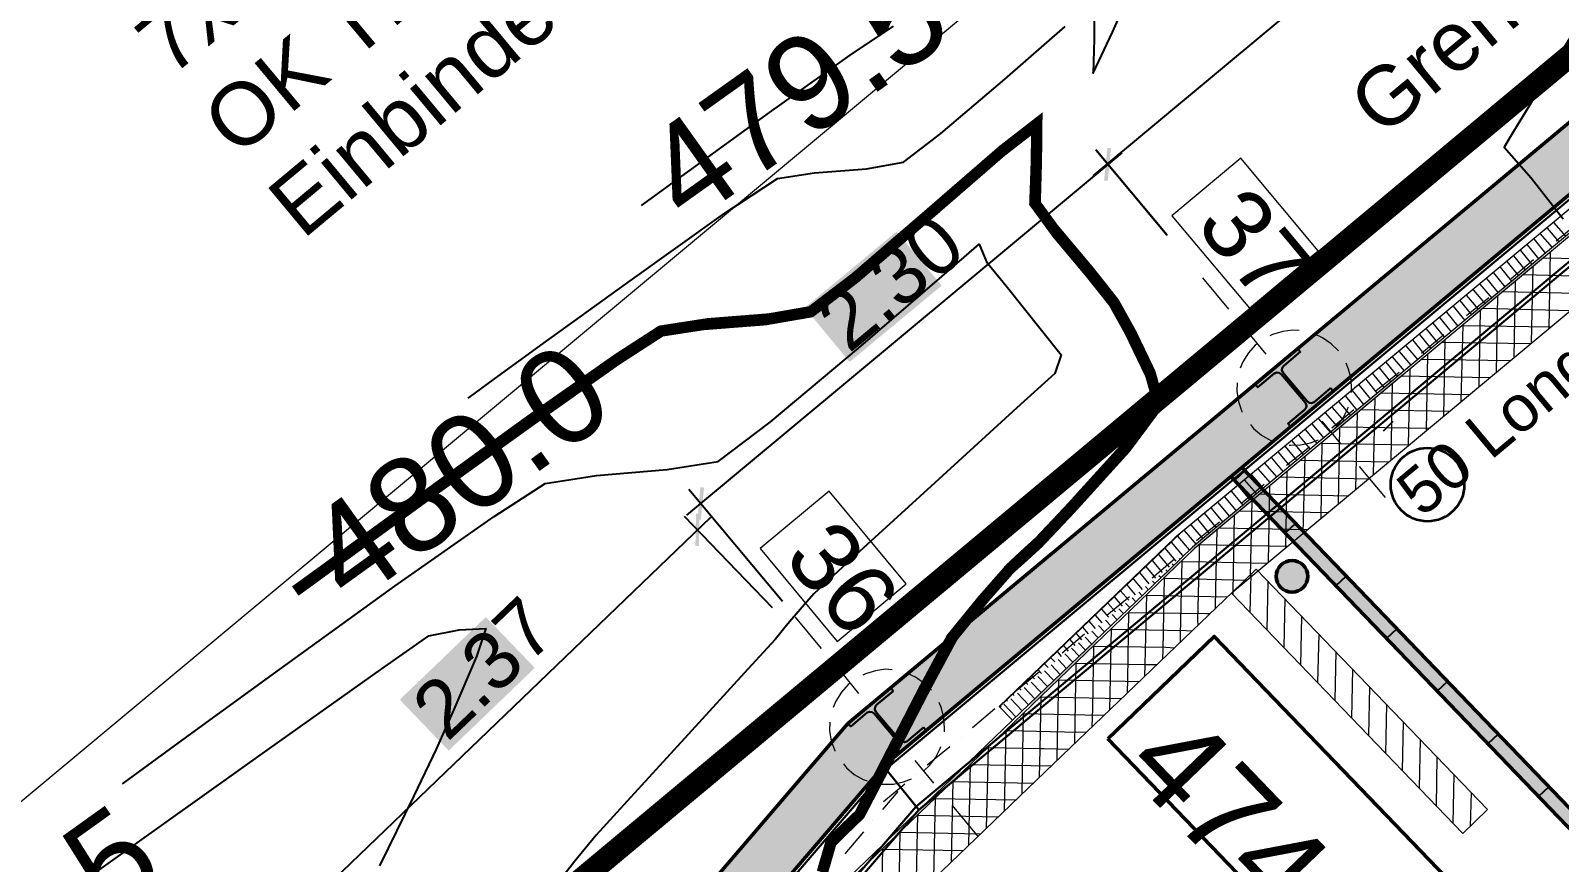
# Model space of a CAD drawing. Header units: metres. Extents: x 2687650.8 to 2687727.1, y 1234407.3 to 1234484.3.
# Drawn here: x 2687661.47 to 2687668.11, y 1234458.6 to 1234462.21 of the extents above; entities that cross this region are included whole.
import ezdxf

# ---------------------------------------------------------------- set-up
doc = ezdxf.new("R2010")
doc.units = ezdxf.units.M
for name, color, linetype in [('PDF_0', 7, 'Continuous'), ('PDF_A-KOTEN', 7, 'Continuous'), ('PDF_A__BEML', 7, 'Continuous'), ('PDF_A__Text', 7, 'Continuous'), ('PDF_AV_01611-Parzelle', 7, 'Continuous'), ('PDF_E_BETON', 7, 'Continuous'), ('PDF_E_Text', 7, 'Continuous'), ('PDF_Text', 7, 'Continuous')]:
    doc.layers.add(name, color=color, linetype=linetype)
for name, color, linetype, true_color in [('PDF_060-Kataster_Hauptinfo.060', 7, 'Continuous', 0x7f7f7f), ('PDF_062_Bauten.062 Bauteilschraffuren', 7, 'Continuous', 0x7f7f7f), ('PDF_211_Wände_Beton.211', 7, 'Continuous', 0x7f7f7f), ('PDF_211_Wände_Beton.211 Bauteilschraffuren', 7, 'Continuous', 0x7f7f7f), ('PDF_211_Wände_Beton.211 Schichttrennlinien', 7, 'Continuous', 0x7f7f7f), ('PDF_3D_Kurven', 7, 'Continuous', 0xdda500), ('PDF_3D_Kurven-Nebenhoehen', 7, 'Continuous', 0xdda500), ('PDF_A-2D-BÖSCHUNGEN', 7, 'Continuous', 0xfdfdfd), ('PDF_Böschung Aushub', 7, 'Continuous', 0x7f7f7f), ('PDF_E_Farbe Beton', 7, 'Continuous', 0xdfff7f), ('PDF_Rühlwand Träger u Vermassung', 7, 'Continuous', 0x0ac1ff)]:
    doc.layers.add(name, color=color, linetype=linetype, true_color=true_color)
doc.styles.add('PDF Arial', font='arial.ttf')

# ---------------------------------------------------------------- blocks, each defined once
blk = doc.blocks.new('A$C1c84ec86')
at = {"layer": 'PDF_0', "transparency": 33554559}
for points in [[(466.93, 1686.37), (466.73, 1686.59), (465.67, 1685.53), (474.78, 1674.74), (474.9, 1674.84), (474.99, 1674.74), (476.05, 1675.79), (466.94, 1686.38)], [(450.65, 1456.93), (449.38, 1455.87), (458.69, 1445.29), (459.75, 1446.13)], [(466.31, 1436.61), (467.37, 1437.67), (457.42, 1447.61), (456.36, 1446.56)]]:
    blk.add_hatch(color=256, dxfattribs=at).paths.add_polyline_path(points)
at = {"layer": 'PDF_211_Wände_Beton.211 Bauteilschraffuren', "true_color": 0xe5dc0a, "transparency": 33554559}
for points in [[(630.35, 1789.46), (627.6, 1749.67), (628.66, 1749.46), (628.66, 1749.67), (631.41, 1789.46)], [(624.85, 1709.66), (621.89, 1669.87), (622.95, 1669.66), (622.95, 1669.87), (625.7, 1709.66)], [(617.44, 1533.55), (616.38, 1533.55), (616.38, 1493.55), (617.44, 1493.55)], [(617.44, 1451.85), (616.38, 1451.85), (616.38, 1411.84), (617.44, 1411.84)]]:
    blk.add_hatch(color=52, dxfattribs=at).paths.add_polyline_path(points)
h = blk.add_hatch(color=52, dxfattribs=at)
h.paths.add_polyline_path([(617.44, 1573.56), (617.44, 1591.97), (616.38, 1578), (616.38, 1573.56)])
h.paths.add_polyline_path([(617.44, 1591.97), (620.19, 1629.86), (619.14, 1629.86), (616.38, 1591.97), (616.38, 1590.07), (617.23, 1589.86), (617.23, 1590.07)])
at = {"layer": 'PDF_A-KOTEN', "transparency": 33554559}
blk.add_hatch(color=256, dxfattribs=at).paths.add_polyline_path([(655.97, 1621.18), (654.48, 1621.18), (653.85, 1620.97), (653.21, 1620.97), (652.58, 1620.55), (652.16, 1620.55), (651.31, 1619.91), (650.46, 1619.07), (650.04, 1618.86), (649.62, 1618.22), (648.77, 1616.53), (648.56, 1615.68), (648.56, 1615.26), (648.35, 1614.41), (648.35, 1613.99), (648.56, 1613.14), (648.56, 1612.51), (648.98, 1611.24), (649.4, 1610.81), (650.25, 1609.54), (650.67, 1609.12), (651.31, 1608.7), (651.73, 1608.27), (652.37, 1608.06), (653, 1607.64), (653.85, 1607.43), (657.02, 1607.43), (657.66, 1607.64), (658.29, 1608.06), (658.93, 1608.27), (659.56, 1608.7), (659.99, 1609.12), (660.62, 1609.54), (660.83, 1610.18), (661.47, 1610.81), (661.68, 1611.24), (662.32, 1613.14), (662.32, 1615.26), (662.11, 1615.68), (661.89, 1616.53), (661.89, 1616.95), (661.26, 1618.22), (659.78, 1619.7), (659.35, 1619.91), (658.72, 1620.55), (658.29, 1620.55), (657.45, 1620.97), (657.02, 1620.97)])
at = {"layer": 'PDF_A__BEML', "true_color": 0xffffff, "transparency": 33554559}
for points in [[(424.61, 1542.65), (455.09, 1540.33), (458.9, 1592.18), (428.42, 1594.3)], [(425.46, 1297.75), (456.15, 1297.75), (456.15, 1349.61), (425.46, 1349.61)]]:
    blk.add_hatch(color=7, dxfattribs=at).paths.add_polyline_path(points)
at = {"layer": 'PDF_Böschung Aushub', "true_color": 0xdd6d8a, "transparency": 33554559}
h = blk.add_hatch(color=243, dxfattribs=at)
h.paths.add_polyline_path([(994, 1568.27), (994, 1867.78), (1263.46, 1867.78), (1263.46, 1568.27)])
h.paths.add_polyline_path([(958.87, 1533.13), (1298.39, 1533.13), (1298.39, 1625.21), (1422.43, 1625.21), (1422.43, 1631.34), (1298.39, 1631.34), (1298.39, 1902.71), (958.87, 1902.71), (958.87, 1631.34), (606.22, 1631.34), (605.8, 1625.21), (958.87, 1625.21)], flags=0)
at = {"layer": 'PDF_E_Farbe Beton', "true_color": 0xbfff7f, "transparency": 33554559}
h = blk.add_hatch(color=71, dxfattribs=at)
h.paths.add_polyline_path([(3096.53, 1972.34), (3087.64, 1847.46), (3087.42, 523.67), (612.36, 523.67), (612.36, 1217.32), (591.83, 1429.41), (592.04, 1430.89), (672.48, 2565.87), (2668.74, 2565.87), (2848.03, 2530.94), (2997.89, 2390.18), (3013.34, 2375.79), (3093.99, 2206.03), (3096.53, 2200.53)])
h.paths.add_polyline_path([(3120.45, 1972.34), (3120.45, 2206.03), (3039.8, 2375.79), (3033.03, 2390.18), (2883.16, 2530.94), (2859.46, 2553.17), (2794.47, 2565.87), (2671.07, 2589.79), (650.04, 2589.79), (648.35, 2565.87), (567.91, 1430.89), (568.12, 1429.41), (588.44, 1217.32), (588.44, 499.75), (3111.55, 499.75), (3111.55, 1847.46)], flags=0)
at = {"layer": 'PDF_Rühlwand Träger u Vermassung', "transparency": 33554559}
for points in [[(585.9, 1684.68), (584.21, 1660.55), (585.9, 1660.55), (587.6, 1684.47)], [(608.13, 1682.99), (606.44, 1659.07), (608.13, 1658.86), (609.82, 1682.99)], [(607.45, 1673.21), (607.28, 1673.04), (607.07, 1672.62), (606.65, 1672.2), (606.22, 1671.98), (606.01, 1671.77), (605.17, 1671.77), (588.87, 1672.83), (588.44, 1672.83), (588.23, 1673.04), (587.81, 1673.25), (587.39, 1673.68), (587.17, 1674.1), (586.96, 1674.31), (586.96, 1675.16), (586.75, 1672.51), (586.54, 1670.29), (586.54, 1669.87), (586.58, 1670.38), (586.75, 1670.71), (587.17, 1671.14), (587.39, 1671.56), (587.81, 1671.56), (588.02, 1671.77), (588.87, 1671.77), (605.17, 1670.71), (605.59, 1670.71), (605.8, 1670.5), (606.22, 1670.29), (606.65, 1669.87), (606.86, 1669.44), (607.07, 1669.23), (607.07, 1668.39), (607.28, 1671.03), (607.49, 1673.25), (607.49, 1673.68)], [(569.61, 1455.02), (567.91, 1430.89), (569.61, 1430.89), (571.3, 1454.81)], [(591.83, 1453.33), (590.14, 1429.41), (591.83, 1429.2), (593.52, 1453.33)], [(591.15, 1443.5), (590.98, 1443.17), (590.56, 1442.75), (590.35, 1442.32), (589.93, 1442.32), (589.71, 1442.11), (588.87, 1442.11), (572.57, 1443.17), (572.15, 1443.17), (571.93, 1443.38), (571.51, 1443.59), (571.09, 1444.02), (570.88, 1444.44), (570.66, 1444.65), (570.66, 1445.5), (570.45, 1442.85), (570.24, 1440.63), (570.24, 1440.21), (570.28, 1440.72), (570.45, 1441.05), (570.88, 1441.48), (571.09, 1441.9), (571.51, 1441.9), (571.72, 1442.11), (572.57, 1442.11), (588.87, 1441.05), (589.29, 1441.05), (589.5, 1440.84), (589.93, 1440.63), (590.35, 1440.21), (590.56, 1439.78), (590.77, 1439.57), (590.77, 1438.72), (590.98, 1441.37), (591.2, 1443.59), (591.2, 1444.02)]]:
    blk.add_hatch(color=256, dxfattribs=at).paths.add_polyline_path(points)
at = {"layer": 'PDF_060-Kataster_Hauptinfo.060', "lineweight": 18}
blk.add_lwpolyline([(643.69, 2809.29), (483.03, 548.44), (465.04, 388.84), (1459.68, 316.24), (3414.46, 173.36), (3333.6, 2121.15)], dxfattribs=at)
at = {"layer": 'PDF_062_Bauten.062 Bauteilschraffuren', "lineweight": 18}
for points in [[(3332.75, 2138.08), (3333.6, 2121.57), (3358.36, 1523.6), (3376.14, 1092.22), (3376.35, 1092.22), (3414.46, 173.57), (465.04, 388.84), (483.03, 548.65), (515.84, 1009.24), (643.69, 2809.29), (760.11, 2801.88), (1044.17, 2801.88), (2574.76, 2801.88)], [(2621.11, 2560.79), (677.13, 2560.79), (608.13, 1589.22), (608.13, 1483.39), (616.38, 1483.39), (616.38, 527.69), (3083.61, 527.69), (3083.61, 1406.76), (3082.98, 1406.76), (3083.61, 1981.87), (3091.45, 1981.87), (3091.45, 2122.63)]]:
    blk.add_lwpolyline(points, dxfattribs=at)
at = {"layer": 'PDF_211_Wände_Beton.211', "lineweight": 18}
for points in [[(2625.56, 2560.79), (677.13, 2560.79), (676.5, 2552.75), (608.34, 1592.4), (608.34, 1483.39), (616.38, 1483.39), (616.38, 527.69), (617.44, 527.69), (3082.56, 527.69), (3083.61, 527.69), (3083.61, 1981.87), (3091.45, 1981.87), (3091.45, 2101.89), (3091.45, 2123.9)], [(3057.58, 2120.3), (2703.03, 2120.3), (2036.9, 2120.3), (1550.49, 2120.3), (1524.45, 2120.3), (1524.45, 1612.29), (1524.45, 1598.32), (1524.45, 1590.28), (1550.49, 1590.28), (1550.49, 2100.41), (2036.9, 2100.41), (2703.03, 2100.41), (3057.58, 2100.41), (3057.58, 1981.87), (3057.58, 553.73), (642.42, 553.73), (642.42, 1483.39), (642.42, 1591.13), (708.88, 2526.92), (2625.35, 2526.92)]]:
    blk.add_lwpolyline(points, dxfattribs=at)
blk.add_lwpolyline([(642.42, 1590.28), (787.41, 1590.28), (787.41, 1605.31), (642.42, 1605.31)], close=True, dxfattribs=at)
at = {"layer": 'PDF_211_Wände_Beton.211 Bauteilschraffuren', "lineweight": 18}
for points in [[(631.41, 1789.04), (658.29, 1815.92)], [(623.37, 1802.8), (631.41, 1802.37)], [(630.57, 1777.61), (657.66, 1804.49)], [(622.73, 1795.18), (630.78, 1794.75)], [(623.16, 1798.99), (630.99, 1798.56)], [(622.31, 1787.77), (630.35, 1787.13)], [(622.52, 1791.58), (630.57, 1790.94)], [(629.72, 1766.18), (656.81, 1793.06)], [(655.12, 1769.56), (631.62, 1793.06)], [(621.68, 1780.15), (629.72, 1779.51)], [(622.1, 1783.96), (629.93, 1783.32)], [(628.87, 1754.75), (655.97, 1781.63)], [(654.48, 1759.62), (630.99, 1783.11)], [(621.46, 1776.34), (629.51, 1775.7)], [(621.04, 1768.72), (628.87, 1768.08)], [(621.25, 1772.53), (629.08, 1771.89)], [(628.24, 1743.32), (655.12, 1770.41)], [(653.64, 1749.88), (630.35, 1773.16)], [(620.41, 1761.1), (628.45, 1760.67)], [(620.62, 1764.91), (628.66, 1764.27)], [(653, 1739.93), (629.51, 1763.21)], [(619.77, 1753.48), (627.81, 1753.05)], [(620.19, 1757.29), (628.03, 1756.86)], [(627.39, 1731.89), (654.27, 1758.98)], [(652.37, 1729.98), (628.87, 1753.48)], [(619.56, 1749.88), (627.6, 1749.24)], [(626.54, 1720.46), (653.43, 1747.55)], [(619.14, 1742.26), (626.97, 1741.62)], [(619.35, 1746.07), (627.39, 1745.43)], [(651.52, 1720.03), (628.24, 1743.53)], [(618.5, 1734.64), (626.54, 1734)], [(618.71, 1738.45), (626.76, 1737.81)], [(625.7, 1709.03), (652.79, 1736.12)], [(650.89, 1710.09), (627.39, 1733.58)], [(618.08, 1727.02), (625.91, 1726.38)], [(618.29, 1730.83), (626.33, 1730.19)], [(617.65, 1723.21), (625.7, 1722.57)], [(624.85, 1697.6), (651.94, 1724.69)], [(650.25, 1700.35), (626.76, 1723.63)], [(617.23, 1715.59), (625.06, 1715.17)], [(617.44, 1719.4), (625.49, 1718.98)], [(622.52, 1663.52), (649.4, 1690.4), (626.12, 1713.68)], [(616.6, 1708.18), (624.64, 1707.55)], [(616.81, 1711.78), (624.85, 1711.36)], [(624, 1686.17), (651.1, 1713.26)], [(616.17, 1700.56), (624, 1699.92)], [(616.38, 1704.37), (624.43, 1703.74)], [(623.37, 1674.74), (650.25, 1701.83)], [(648.77, 1680.45), (625.27, 1703.95)], [(615.75, 1696.75), (623.79, 1696.11)], [(648.13, 1670.5), (624.64, 1694)], [(615.33, 1689.13), (623.37, 1688.49)], [(615.54, 1692.94), (623.58, 1692.3)], [(614.69, 1681.51), (622.73, 1681.09)], [(615.11, 1685.32), (622.95, 1684.68)], [(647.29, 1660.55), (624, 1684.05)], [(614.27, 1673.89), (622.1, 1673.47)], [(614.48, 1677.7), (622.52, 1677.28)], [(621.68, 1652.09), (648.56, 1678.97)], [(646.65, 1650.82), (623.16, 1674.1)], [(613.84, 1670.08), (621.89, 1669.66)], [(620.83, 1640.66), (647.92, 1667.54)], [(613.42, 1662.67), (621.46, 1662.04)], [(613.63, 1666.48), (621.68, 1665.85)], [(646.02, 1640.87), (622.52, 1664.15)], [(612.79, 1655.05), (620.83, 1654.42)], [(613.21, 1658.86), (621.04, 1658.23)], [(619.98, 1629.23), (647.08, 1656.11)], [(645.17, 1630.92), (621.89, 1654.42)], [(612.36, 1647.43), (620.41, 1646.8)], [(612.57, 1651.24), (620.62, 1650.61)], [(612.15, 1643.62), (619.98, 1642.99)], [(619.35, 1617.8), (646.23, 1644.68)], [(644.54, 1620.97), (621.04, 1644.47)], [(611.52, 1636), (619.56, 1635.58)], [(611.73, 1639.81), (619.77, 1639.39)], [(643.9, 1611.24), (620.41, 1634.52)], [(610.88, 1628.38), (618.92, 1627.96)], [(611.3, 1632.19), (619.14, 1631.77)], [(618.5, 1606.37), (645.38, 1633.25)], [(610.46, 1620.97), (618.5, 1620.34)], [(610.67, 1624.78), (618.71, 1624.15)], [(642.42, 1570.17), (640.94, 1571.44), (620.62, 1591.97), (617.65, 1594.94), (644.54, 1621.82)], [(643.05, 1601.29), (619.77, 1624.57)], [(610.25, 1617.16), (618.08, 1616.53)], [(643.48, 1590.28), (642.42, 1591.34), (619.14, 1614.62)], [(609.61, 1609.54), (617.65, 1608.91)], [(609.82, 1613.35), (617.87, 1612.72)], [(617.44, 1584.14), (625.06, 1591.76), (643.69, 1610.39)], [(609.19, 1601.92), (617.02, 1601.29)], [(609.4, 1605.73), (617.44, 1605.1)], [(642.42, 1580.75), (641.78, 1581.39), (631.62, 1591.55), (618.29, 1604.88)], [(642.42, 1601.92), (654.06, 1590.28)], [(649.62, 1605.31), (664.65, 1590.28)], [(660.2, 1605.31), (675.23, 1590.28)], [(670.78, 1605.31), (685.81, 1590.28)], [(681.58, 1605.31), (696.4, 1590.28)], [(692.16, 1605.31), (707.19, 1590.28)], [(702.75, 1605.31), (717.77, 1590.28)], [(713.33, 1605.31), (728.36, 1590.28)], [(723.91, 1605.31), (738.94, 1590.28)], [(734.5, 1605.31), (749.52, 1590.28)], [(745.08, 1605.31), (760.11, 1590.28)], [(755.66, 1605.31), (770.69, 1590.28)], [(766.25, 1605.31), (781.28, 1590.28)], [(777.04, 1605.31), (787.41, 1594.72)], [(608.55, 1594.3), (616.6, 1593.88)], [(608.76, 1598.11), (616.81, 1597.69)], [(617.44, 1573.56), (635.22, 1591.34), (643.05, 1598.96)], [(608.34, 1590.49), (616.17, 1590.07)], [(616.17, 1588.16), (616.38, 1588.16)], [(616.38, 1591.97), (616.38, 1591.97)], [(617.44, 1562.97), (642.21, 1587.74), (642.42, 1587.95)], [(608.34, 1586.68), (615.96, 1586.26)], [(608.34, 1582.87), (615.75, 1582.45)], [(615.96, 1584.35), (616.38, 1584.35)], [(642.42, 1559.59), (640.3, 1561.7), (617.44, 1584.56)], [(608.34, 1579.06), (615.54, 1578.64)], [(608.34, 1575.25), (615.11, 1574.83)], [(615.33, 1576.73), (616.38, 1576.73)], [(615.54, 1580.54), (616.38, 1580.54)], [(617.44, 1552.18), (641.36, 1576.31), (642.42, 1577.37)], [(642.42, 1549), (639.67, 1551.76), (617.44, 1573.98)], [(608.34, 1571.44), (614.9, 1571.02)], [(608.34, 1567.63), (614.69, 1567.21)], [(614.9, 1569.11), (616.38, 1569.11)], [(615.11, 1572.92), (616.38, 1572.92)], [(608.34, 1563.82), (614.48, 1563.4)], [(614.27, 1561.49), (616.38, 1561.49)], [(614.48, 1565.3), (616.38, 1565.3)], [(617.44, 1541.6), (640.51, 1564.88), (642.42, 1566.57)], [(642.42, 1538.21), (638.82, 1541.81), (617.44, 1563.4)], [(608.34, 1560.01), (614.06, 1559.59)], [(608.34, 1556.2), (613.84, 1555.99)], [(613.63, 1554.08), (616.38, 1554.08)], [(614.06, 1557.68), (616.38, 1557.68)], [(617.44, 1531.01), (639.67, 1553.45), (642.42, 1555.99)], [(608.34, 1552.39), (613.63, 1552.18)], [(608.34, 1548.58), (613.42, 1548.37)], [(613.42, 1550.27), (616.38, 1550.27)], [(642.42, 1527.63), (638.19, 1531.86), (617.44, 1552.6)], [(608.34, 1544.77), (613, 1544.56)], [(608.34, 1540.96), (612.79, 1540.75)], [(613, 1542.65), (616.38, 1542.65)], [(613.21, 1546.46), (616.38, 1546.46)], [(617.44, 1520.43), (639.03, 1542.02), (642.42, 1545.41)], [(642.42, 1517.04), (637.55, 1521.91), (617.44, 1542.02)], [(608.34, 1537.15), (612.57, 1536.94)], [(612.36, 1535.03), (616.38, 1535.03)], [(612.57, 1538.84), (616.38, 1538.84)], [(617.44, 1509.84), (638.19, 1530.59), (642.42, 1534.82)], [(608.34, 1533.34), (612.15, 1533.13)], [(608.34, 1529.53), (611.94, 1529.32)], [(612.15, 1531.22), (616.38, 1531.22)], [(642.42, 1506.46), (636.92, 1512.17), (617.44, 1531.44)], [(608.34, 1525.72), (611.73, 1525.51)], [(608.34, 1521.91), (611.52, 1521.7)], [(611.52, 1523.6), (616.38, 1523.6)], [(611.94, 1527.41), (616.38, 1527.41)], [(617.44, 1499.26), (637.34, 1519.16), (642.42, 1524.24)], [(642.42, 1495.87), (636.07, 1502.22), (617.44, 1520.85)], [(608.34, 1518.1), (611.09, 1517.89)], [(608.34, 1514.29), (610.88, 1514.29)], [(611.09, 1515.98), (616.38, 1515.98)], [(611.3, 1519.79), (616.38, 1519.79)], [(608.34, 1510.48), (610.67, 1510.48)], [(610.46, 1508.36), (616.38, 1508.36)], [(610.67, 1512.17), (616.38, 1512.17)], [(617.44, 1488.68), (636.49, 1507.73), (642.42, 1513.66)], [(642.42, 1485.29), (635.43, 1492.28), (617.44, 1510.27)], [(608.34, 1506.67), (610.46, 1506.67)], [(608.34, 1502.86), (610.03, 1502.86)], [(610.25, 1504.55), (616.38, 1504.55)], [(617.44, 1478.09), (622.73, 1483.39), (635.65, 1496.3), (642.42, 1503.07)], [(608.34, 1499.05), (609.82, 1499.05)], [(608.34, 1495.24), (609.61, 1495.24)], [(609.61, 1496.93), (616.38, 1496.93)], [(610.03, 1500.74), (616.38, 1500.74)], [(642.42, 1474.71), (633.74, 1483.39), (617.44, 1499.68)], [(608.34, 1491.43), (609.19, 1491.43)], [(609.19, 1489.31), (616.38, 1489.31)], [(609.4, 1493.12), (616.38, 1493.12)], [(617.44, 1467.51), (633.32, 1483.39), (634.8, 1484.87), (642.42, 1492.49)], [(642.42, 1464.12), (623.16, 1483.39), (617.44, 1489.1)], [(608.34, 1487.62), (608.98, 1487.62)], [(608.34, 1483.81), (608.76, 1483.81)], [(608.76, 1485.5), (616.38, 1485.5)], [(617.44, 1456.72), (642.42, 1481.9)], [(642.42, 1453.54), (617.44, 1478.52)], [(617.44, 1446.13), (642.42, 1471.11)], [(642.42, 1442.75), (617.44, 1467.93)], [(617.44, 1435.55), (642.42, 1460.53)], [(642.42, 1432.16), (617.44, 1457.14)], [(617.44, 1424.97), (642.42, 1449.94)], [(642.42, 1421.58), (617.44, 1446.56)], [(617.44, 1414.38), (642.42, 1439.36)], [(642.42, 1410.99), (617.44, 1435.97)], [(617.44, 1403.8), (642.42, 1428.78)], [(642.42, 1400.41), (617.44, 1425.39)], [(642.42, 1389.83), (617.44, 1414.8)], [(642.42, 1379.24), (617.44, 1404.22)]]:
    blk.add_lwpolyline(points, dxfattribs=at)
at = {"layer": 'PDF_211_Wände_Beton.211 Schichttrennlinien', "lineweight": 18}
for points in [[(684.54, 2552.75), (684.54, 2551.9), (616.38, 1591.97), (616.38, 1578)], [(685.6, 2551.9), (683.7, 2526.92), (617.44, 1591.97), (617.44, 1483.39), (617.44, 1591.97)], [(616.38, 1591.97), (616.38, 1578), (616.38, 1483.39)], [(617.44, 1483.39), (617.44, 553.73), (617.44, 528.75), (642.42, 528.75)]]:
    blk.add_lwpolyline(points, dxfattribs=at)
at = {"layer": 'PDF_3D_Kurven', "lineweight": 0}
blk.add_lwpolyline([(361.64, 1309.71, 4.91, 4.91, 0), (364.6, 1331.51, 4.91, 4.91, 0), (369.89, 1370.04, 5.12, 5.12, 0), (377.41, 1423.17, 4.94, 4.94, 0), (384.29, 1468.15, 4.97, 4.97, 0), (388.63, 1490.58, 4.94, 4.94, 0), (399.85, 1506.56, 5.12, 5.12, 0), (416.88, 1527.31, 4.98, 4.98, 0), (427.68, 1543.29, 4.88, 4.88, 0), (430.43, 1567.42, 4.87, 4.87, 0), (432.76, 1610.49, 4.88, 4.88, 0), (434.88, 1651.66, 4.92, 4.92, 0), (436.89, 1670.61, 4.94, 4.94, 0), (448.11, 1659.6, 5.08, 5.08, 0), (461.23, 1646.16, 4.91, 4.91, 0), (475.94, 1644.15, 5.1, 5.1, 0), (499.33, 1642.56, 5.03, 5.03, 0), (516.05, 1640.97, 5.02, 5.02, 0), (530.45, 1637.16, 5.08, 5.08, 0), (549.39, 1630.92, 4.91, 4.91, 0), (561.24, 1624.57, 4.89, 4.89, 0), (565.05, 1601.82, 5.08, 5.08, 0), (567.59, 1565.09, 5.07, 5.07, 0), (568.55, 1545.09, 5.12, 5.12, 0), (568.34, 1536.83, 4.96, 4.96, 0), (568.12, 1528.58, 4.89, 4.89, 0), (569.61, 1511.01, 4.95, 4.95, 0), (572.25, 1489.42, 5.08, 5.08, 0), (579.98, 1465.5, 5.08, 5.08, 0), (592.89, 1427.72, 4.9, 4.9, 0), (599.87, 1407.18, 4.94, 4.94, 0), (599.87, 1398.51, 4.94, 4.94, 0), (599.98, 1389.83, 4.98, 4.98, 0), (606.75, 1378.08, 5.21, 5.21, 0)], format="xyseb", dxfattribs=at)
at = {"layer": 'PDF_3D_Kurven', "lineweight": 0, "const_width": 4.94}
blk.add_lwpolyline([(359.95, 1297.75), (360.37, 1300.5), (361.64, 1309.82)], dxfattribs=at)
at = {"layer": 'PDF_3D_Kurven-Nebenhoehen', "lineweight": 25}
for points in [[(363.01, 1655.05), (358.99, 1632.83), (352.64, 1590.28), (346.72, 1546.89), (343.33, 1522.12)], [(351.58, 1409.94), (352.01, 1413.11), (353.49, 1424.12), (357.09, 1449.94), (363.23, 1493.55), (370.85, 1545.62), (375.93, 1572.92), (385.24, 1586.26), (399.63, 1603.83), (408.74, 1617.37), (411.06, 1637.69), (413.18, 1674.1), (414.87, 1708.82)], [(416.57, 1724.69), (427.57, 1714.11), (437.95, 1703.52), (430.96, 1721.94), (413.18, 1765.75)], [(569.61, 1866.93), (573.2, 1852.96), (579.55, 1829.89), (582.73, 1817.61), (584.85, 1809.99), (602.63, 1809.15), (625.06, 1806.82)], [(368.31, 1185.57), (368.73, 1188.74), (370.21, 1199.54), (373.6, 1224.51), (379.74, 1269.18), (388.42, 1330.56), (396.46, 1382.42), (401.54, 1408.45), (414.45, 1426.87), (433.92, 1450.79), (446.62, 1469.2), (450.01, 1497.36), (453.4, 1547.31), (456.15, 1594.94), (457.21, 1616.32), (465.04, 1613.35), (478.38, 1612.29), (502.93, 1609.97), (516.48, 1608.7), (520.5, 1601.07), (519.86, 1578.85), (518.59, 1530.59), (517.32, 1482.12), (516.9, 1459.26), (517.75, 1450.37), (518.59, 1442.11), (519.65, 1433.43), (520.71, 1415.86), (523.25, 1377.55), (525.79, 1338.39), (527.06, 1318.49), (528.75, 1303.89), (530.87, 1289.07)], [(383.34, 1119.1), (390.96, 1171.17), (401.54, 1242.29), (410.22, 1300.93), (414.24, 1326.12), (421.44, 1337.33), (429.06, 1346.22), (434.98, 1334.79), (444.72, 1311.72), (451.92, 1294.15), (459.75, 1273.2), (471.39, 1241.45)]]:
    blk.add_lwpolyline(points, dxfattribs=at)
at = {"layer": 'PDF_A-2D-BÖSCHUNGEN', "lineweight": 25}
blk.add_lwpolyline([(637.34, 1686.8), (637.34, 1692.73)], dxfattribs=at)
at = {"layer": 'PDF_A-KOTEN', "lineweight": 50}
blk.add_lwpolyline([(650.89, 1507.73), (650.89, 1571.86), (817.89, 1571.86), (817.89, 1507.73)], close=True, dxfattribs=at)
blk.add_circle((655.44, 1614.3), 6.88, dxfattribs=at)
at = {"layer": 'PDF_A__BEML', "lineweight": 25}
for points in [[(470.12, 1672.62), (486.84, 1908.21)], [(454.03, 1443.17), (471.6, 1688.71)], [(462.92, 1681.3), (510.76, 1677.91), (462.71, 1681.3)], [(509.91, 1447.19), (446.62, 1451.64)], [(461.86, 1197.21), (461.86, 1450.15)], [(508.86, 1442.11), (453.82, 1442.11)]]:
    blk.add_lwpolyline(points, dxfattribs=at)
at = {"layer": 'PDF_A__Text', "lineweight": 18}
for points in [[(561.35, 1720.46), (509.07, 1724.27), (506.32, 1685.32), (558.6, 1681.72)], [(541.66, 1491.22), (489.38, 1495.03), (486.63, 1456.08), (538.91, 1452.27)]]:
    blk.add_lwpolyline(points, close=True, dxfattribs=at)
at = {"layer": 'PDF_AV_01611-Parzelle', "lineweight": 0}
blk.add_lwpolyline([(643.58, 2809.29, 9.95, 9.95, 0), (483.03, 548.44, 9.95, 9.95, 0), (465.15, 388.73, 0, 0, 0)], format="xyseb", dxfattribs=at)
at = {"layer": 'PDF_Böschung Aushub', "color": 7, "lineweight": 25}
for points in [[(608.13, 1631.34), (608.13, 1625.21)], [(639.88, 1631.34), (639.88, 1625.21)], [(671.63, 1631.34), (671.63, 1625.21)], [(703.38, 1631.34), (703.38, 1625.21)], [(735.13, 1631.34), (735.13, 1625.21)], [(766.88, 1631.34), (766.88, 1625.21)], [(798.63, 1631.34), (798.63, 1625.21)]]:
    blk.add_lwpolyline(points, dxfattribs=at)
at = {"layer": 'PDF_E_BETON', "lineweight": 50}
for points in [[(567.91, 1430.89), (650.04, 2589.79), (2671.07, 2589.79), (2859.46, 2553.17), (3033.03, 2390.18), (3120.45, 2206.03), (3120.45, 1972.34), (3111.55, 1847.25), (3111.55, 499.75), (588.44, 499.75), (588.44, 1217.32)], [(612.36, 1217.32), (591.83, 1429.41), (672.48, 2565.87), (2668.74, 2565.87), (2848.03, 2530.94), (3013.34, 2375.79), (3096.53, 2200.53), (3096.53, 1972.34), (3087.64, 1847.46), (3087.42, 523.67), (612.36, 523.67)]]:
    blk.add_lwpolyline(points, close=True, dxfattribs=at)
at = {"layer": 'PDF_E_BETON', "lineweight": 18}
blk.add_lwpolyline([(428.21, 2345.52), (331.69, 985.33)], dxfattribs=at)
at = {"layer": 'PDF_E_BETON', "lineweight": 50}
for points in [[(958.87, 1631.34), (606.22, 1631.34)], [(958.87, 1625.21), (605.8, 1625.21)], [(574.47, 1483.39), (574.26, 1482.96)]]:
    blk.add_lwpolyline(points, dxfattribs=at)
at = {"layer": 'PDF_E_Text', "lineweight": 35}
blk.add_circle((667.5, 1684.37), 15.98, dxfattribs=at)
at = {"layer": 'PDF_Rühlwand Träger u Vermassung', "color": 160, "lineweight": 30, "true_color": 0x3333ff}
for points in [[(672.48, 2541.95), (630.35, 1947.79), (593.52, 1429.2)], [(693.22, 2541.95), (650.89, 1946.31), (614.48, 1427.29)], [(628.66, 1948), (591.83, 1429.41)], [(612.36, 1217.32), (591.83, 1429.2), (616.17, 1427.08), (652.58, 1946.31)], [(593.52, 1429.41), (614.06, 1217.32), (614.06, 547.8)], [(614.48, 1427.08), (634.8, 1217.32), (634.8, 547.8)], [(616.17, 1427.08), (636.49, 1217.32)]]:
    blk.add_lwpolyline(points, dxfattribs=at)
at = {"layer": 'PDF_Rühlwand Träger u Vermassung', "color": 7, "lineweight": 18}
for points in [[(630.99, 1810.63), (629.93, 1797.93)], [(629.51, 1791.58), (629.51, 1791.58)], [(629.08, 1785.23), (628.24, 1772.53)], [(627.81, 1766.18), (627.81, 1766.18)], [(627.39, 1759.83), (626.33, 1747.34)], [(625.91, 1740.99), (625.91, 1740.99)], [(625.49, 1734.64), (624.64, 1721.94)], [(624.22, 1715.59), (624.22, 1715.59)], [(623.79, 1709.24), (622.73, 1696.54)], [(598.82, 1696.75), (594.37, 1696.54), (589.93, 1695.69), (586.12, 1694.21)], [(615.75, 1688.28), (614.69, 1689.34), (611.3, 1692.3), (607.49, 1694.42), (604.95, 1695.48)], [(580.61, 1690.61), (578.5, 1688.71), (575.96, 1685.11), (573.84, 1681.09), (573.42, 1679.82)], [(622.31, 1690.19), (622.31, 1690.19)], [(621.89, 1670.08), (621.89, 1673.47), (621.25, 1677.7), (619.77, 1682.14), (619.35, 1682.78)], [(621.89, 1683.84), (621.04, 1671.35)], [(552.67, 1674.95), (535.1, 1676.22)], [(559.02, 1674.52), (559.02, 1674.52)], [(578.07, 1673.04), (565.37, 1674.1)], [(572.15, 1673.47), (571.93, 1672.41), (572.36, 1667.96), (573.42, 1663.52), (574.69, 1660.77)], [(584.42, 1672.62), (584.42, 1672.62)], [(603.26, 1671.35), (590.56, 1672.2)], [(609.61, 1670.93), (609.61, 1670.93)], [(628.66, 1669.44), (615.96, 1670.5)], [(635.01, 1669.02), (635.01, 1669.02)], [(658.93, 1667.33), (641.36, 1668.6)], [(613.42, 1652.93), (613.84, 1653.36), (616.81, 1656.53), (619.14, 1660.34), (620.62, 1663.73)], [(620.62, 1665), (620.62, 1665)], [(578.28, 1655.47), (580.82, 1652.72), (584.63, 1650.18), (588.66, 1648.28), (588.87, 1648.07)], [(620.19, 1658.65), (619.14, 1645.95)], [(595.43, 1647.01), (597.55, 1646.8), (601.99, 1647.22), (606.22, 1648.49), (607.92, 1649.34)], [(618.71, 1639.6), (618.71, 1639.6)], [(618.29, 1633.25), (617.44, 1620.55)], [(617.02, 1614.2), (617.02, 1614.2)], [(616.6, 1607.85), (615.54, 1595.15)], [(615.11, 1588.8), (615.11, 1588.8)], [(614.69, 1582.66), (613.84, 1569.96)], [(613.42, 1563.61), (613.42, 1563.61)], [(613, 1557.26), (611.94, 1544.56)], [(611.52, 1538.21), (611.52, 1538.21)], [(611.09, 1531.86), (610.25, 1519.16)], [(609.82, 1512.81), (609.82, 1512.81)], [(609.4, 1506.46), (608.34, 1493.97)], [(607.49, 1481.27), (606.65, 1468.57)], [(607.92, 1487.62), (607.92, 1487.62)], [(582.52, 1467.09), (578.07, 1466.88), (573.63, 1466.03), (569.82, 1464.55)], [(599.45, 1458.62), (598.39, 1459.68), (595.01, 1462.64), (591.2, 1464.76), (588.66, 1465.82)], [(606.22, 1462.22), (606.22, 1462.22)], [(564.31, 1460.95), (562.2, 1459.04), (559.66, 1455.45), (557.54, 1451.42), (557.12, 1450.15)], [(605.8, 1455.87), (604.74, 1443.17)], [(605.59, 1440.42), (605.59, 1443.8), (604.95, 1448.04), (603.47, 1452.27), (603.05, 1453.12)], [(536.37, 1445.29), (518.8, 1446.56)], [(542.72, 1444.86), (542.72, 1444.86)], [(561.77, 1443.38), (549.07, 1444.44)], [(555.85, 1443.8), (555.63, 1442.75), (556.06, 1438.3), (557.12, 1433.86), (558.39, 1431.1)], [(568.12, 1442.96), (568.12, 1442.96)], [(586.96, 1441.69), (574.26, 1442.53)], [(593.31, 1441.26), (593.31, 1441.26)], [(612.36, 1439.78), (599.66, 1440.84)], [(604.32, 1436.82), (604.32, 1436.82)], [(618.71, 1439.36), (618.71, 1439.36)], [(642.63, 1437.67), (625.06, 1438.94)], [(597.12, 1423.27), (597.55, 1423.7), (600.51, 1426.87), (602.84, 1430.68), (604.32, 1434.07)], [(603.9, 1430.47), (603.05, 1418.4)], [(561.98, 1425.6), (564.52, 1423.06), (568.34, 1420.31), (572.36, 1418.62), (572.57, 1418.4)], [(604.11, 1426.02), (605.17, 1415.86)], [(579.13, 1417.34), (581.25, 1417.13), (585.69, 1417.56), (589.93, 1418.83), (591.62, 1419.67)], [(605.8, 1409.51), (605.8, 1409.51)], [(606.44, 1403.16), (607.71, 1390.67)]]:
    blk.add_lwpolyline(points, dxfattribs=at)
at = {"layer": 'PDF_Rühlwand Träger u Vermassung', "color": 160, "lineweight": 30, "true_color": 0x3333ff}
for points in [[(609.82, 1682.99), (608.13, 1682.99), (607.49, 1673.68), (607.07, 1672.62), (606.22, 1671.98), (605.17, 1671.77), (588.87, 1672.83), (587.81, 1673.25), (587.17, 1674.1), (586.96, 1675.16), (587.6, 1684.47), (585.9, 1684.68), (584.21, 1660.55), (585.9, 1660.55), (586.54, 1669.87), (586.96, 1670.93), (587.81, 1671.56), (588.87, 1671.77), (605.17, 1670.71), (606.22, 1670.29), (606.86, 1669.44), (607.07, 1668.39), (606.44, 1659.07), (608.13, 1658.86)], [(593.52, 1453.33), (591.83, 1453.33), (591.2, 1444.02), (590.77, 1442.96), (589.93, 1442.32), (588.87, 1442.11), (572.57, 1443.17), (571.51, 1443.59), (570.88, 1444.44), (570.66, 1445.5), (571.3, 1454.81), (569.61, 1455.02), (567.91, 1430.89), (569.61, 1430.89), (570.24, 1440.21), (570.66, 1441.26), (571.51, 1441.9), (572.57, 1442.11), (588.87, 1441.05), (589.93, 1440.63), (590.56, 1439.78), (590.77, 1438.72), (590.14, 1429.41), (591.83, 1429.2)]]:
    blk.add_lwpolyline(points, close=True, dxfattribs=at)
at = {"layer": 'PDF_Text', "attachment_point": 7, "style": 'PDF Arial'}
for s, insert, char_height, rotation in [('7x Rühlwandträger HEB 240, L=8.40m', (169.84, 1412.55), 27.0014, 85.95153), ('Einbindetiefe Trägerfuss min. 2.50m', (260.43, 1405.14), 27.0014, 85.94582), ('50 Longarine HEB 240', (682.36, 1671.99), 20.001, 85.94582), ('Grenze', (545.66, 1774.31), 25.712, 85.8694), ('OK Träger 480.50 M.ü.M', (215.13, 1409.17), 27.0014, 85.95729), ('2.30', (452.75, 1542.41), 25.001, 85.91308), ('2.37', (453.6, 1299.66), 25.001, 90)]:
    blk.add_mtext(s, dxfattribs=dict(at, insert=insert, char_height=char_height, rotation=rotation))
at = {"layer": 'PDF_Text', "color": 12, "true_color": 0xdf0000, "char_height": 30.002, "attachment_point": 7, "rotation": 355.91308, "style": 'PDF Arial'}
for s, insert in [('37', (516.02, 1688.85)), ('36', (496.33, 1459.61))]:
    blk.add_mtext(s, dxfattribs=dict(at, insert=insert))
at = {"layer": 'PDF_Text', "color": 42, "true_color": 0xdda500, "char_height": 41.138, "attachment_point": 7, "style": 'PDF Arial'}
for s, insert, rotation in [('479.5', (364.7, 1530.34), 81.61757), ('480.0', (382.27, 1310.2), 81.93075), ('480.5', (391.16, 1029.74), 81.72178)]:
    blk.add_mtext(s, dxfattribs=dict(at, insert=insert, rotation=rotation))
at = {"layer": 'PDF_Text', "insert": (664.22, 1502.64), "char_height": 40.002, "attachment_point": 7, "style": 'PDF Arial'}
blk.add_mtext('474.98', dxfattribs=at)

msp = doc.modelspace()

# ---------------------------------------------------------------- block references
at = {"xscale": 0.01, "yscale": 0.01, "zscale": 0.01, "rotation": 313.8734409291175}
msp.add_blockref('A$C1c84ec86', (2687650.7677, 1234453.3784), dxfattribs=at)

doc.saveas('drawing.dxf')
